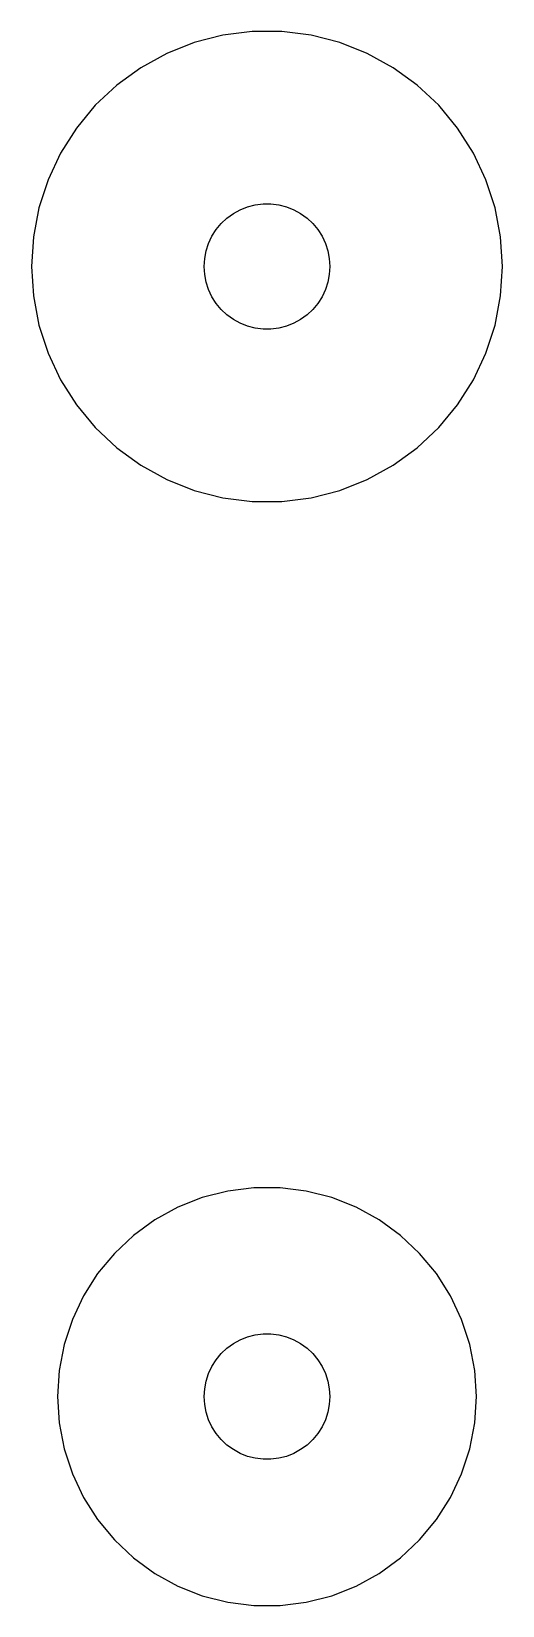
# Model space of a CAD drawing. Header units: metres. Extents: x -11.2 to 11.2, y 98 to 173.2.
import ezdxf

# ---------------------------------------------------------------- set-up
doc = ezdxf.new("R2010")
doc.units = ezdxf.units.M

msp = doc.modelspace()

# ---------------------------------------------------------------- linework, layer by layer
for p, q in [((-2.10803, 173.051), (-3.47644, 172.699)), ((-0.70639, 173.228), (-2.10803, 173.051)), ((0.70639, 173.228), (-0.70639, 173.228)), ((2.10803, 173.051), (0.70639, 173.228)), ((3.47644, 172.699), (2.10803, 173.051)), ((-3.47644, 172.699), (-4.79001, 172.179)), ((4.79001, 172.179), (3.47644, 172.699)), ((-6.02805, 171.499), (-7.17101, 170.668)), ((-4.79001, 172.179), (-6.02805, 171.499)), ((6.02805, 171.499), (4.79001, 172.179)), ((7.17101, 170.668), (6.02805, 171.499)), ((-7.17101, 170.668), (-8.20088, 169.701)), ((8.20088, 169.701), (7.17101, 170.668)), ((-8.20088, 169.701), (-9.10144, 168.613)), ((9.10144, 168.613), (8.20088, 169.701)), ((-9.10144, 168.613), (-9.85844, 167.42)), ((9.85844, 167.42), (9.10144, 168.613)), ((-9.85844, 167.42), (-10.46, 166.141)), ((10.46, 166.141), (9.85844, 167.42)), ((-10.46, 166.141), (-10.8965, 164.798)), ((10.8965, 164.798), (10.46, 166.141)), ((-10.8965, 164.798), (-11.1613, 163.41)), ((-1.60747, 164.533), (-1.27733, 164.714)), ((-1.27733, 164.714), (-0.927048, 164.853)), ((-0.927048, 164.853), (-0.562134, 164.947)), ((-0.562134, 164.947), (-0.18837, 164.994)), ((-0.18837, 164.994), (0.18837, 164.994)), ((0.18837, 164.994), (0.562134, 164.947)), ((0.562134, 164.947), (0.927048, 164.853)), ((0.927048, 164.853), (1.27733, 164.714)), ((1.27733, 164.714), (1.60747, 164.533)), ((11.1613, 163.41), (10.8965, 164.798)), ((-2.42705, 163.763), (-2.1869, 164.054)), ((-2.1869, 164.054), (-1.91226, 164.312)), ((-1.91226, 164.312), (-1.60747, 164.533)), ((1.60747, 164.533), (1.91226, 164.312)), ((1.91226, 164.312), (2.1869, 164.054)), ((2.1869, 164.054), (2.42705, 163.763)), ((-11.1613, 163.41), (-11.25, 162)), ((-2.78932, 163.104), (-2.62891, 163.445)), ((-2.62891, 163.445), (-2.42705, 163.763)), ((2.42705, 163.763), (2.62891, 163.445)), ((2.62891, 163.445), (2.78932, 163.104)), ((11.25, 162), (11.1613, 163.41)), ((-2.97633, 162.376), (-2.90575, 162.746)), ((-2.90575, 162.746), (-2.78932, 163.104)), ((2.78932, 163.104), (2.90575, 162.746)), ((2.90575, 162.746), (2.97633, 162.376)), ((-11.25, 162), (-11.1613, 160.59)), ((-3, 162), (-2.97633, 162.376)), ((-2.97633, 161.624), (-3, 162)), ((2.97633, 162.376), (3, 162)), ((3, 162), (2.97633, 161.624)), ((11.1613, 160.59), (11.25, 162)), ((-2.90575, 161.254), (-2.97633, 161.624)), ((-2.78932, 160.896), (-2.90575, 161.254)), ((2.90575, 161.254), (2.78932, 160.896)), ((2.97633, 161.624), (2.90575, 161.254)), ((-11.1613, 160.59), (-10.8965, 159.202)), ((-2.62891, 160.555), (-2.78932, 160.896)), ((-2.42705, 160.237), (-2.62891, 160.555)), ((-2.1869, 159.946), (-2.42705, 160.237)), ((2.42705, 160.237), (2.1869, 159.946)), ((2.62891, 160.555), (2.42705, 160.237)), ((2.78932, 160.896), (2.62891, 160.555)), ((10.8965, 159.202), (11.1613, 160.59)), ((-1.91226, 159.688), (-2.1869, 159.946)), ((-1.60747, 159.467), (-1.91226, 159.688)), ((-1.27733, 159.286), (-1.60747, 159.467)), ((1.60747, 159.467), (1.27733, 159.286)), ((1.91226, 159.688), (1.60747, 159.467)), ((2.1869, 159.946), (1.91226, 159.688)), ((-10.8965, 159.202), (-10.46, 157.859)), ((-0.927048, 159.147), (-1.27733, 159.286)), ((-0.562134, 159.053), (-0.927048, 159.147)), ((-0.18837, 159.006), (-0.562134, 159.053)), ((0.18837, 159.006), (-0.18837, 159.006)), ((0.562134, 159.053), (0.18837, 159.006)), ((0.927048, 159.147), (0.562134, 159.053)), ((1.27733, 159.286), (0.927048, 159.147)), ((10.46, 157.859), (10.8965, 159.202)), ((-10.46, 157.859), (-9.85844, 156.58)), ((9.85844, 156.58), (10.46, 157.859)), ((-9.85844, 156.58), (-9.10144, 155.387)), ((9.10144, 155.387), (9.85844, 156.58)), ((-9.10144, 155.387), (-8.20088, 154.299)), ((8.20088, 154.299), (9.10144, 155.387)), ((-8.20088, 154.299), (-7.17101, 153.332)), ((7.17101, 153.332), (8.20088, 154.299)), ((-7.17101, 153.332), (-6.02805, 152.501)), ((6.02805, 152.501), (7.17101, 153.332)), ((-6.02805, 152.501), (-4.79001, 151.821)), ((4.79001, 151.821), (6.02805, 152.501)), ((-4.79001, 151.821), (-3.47644, 151.301)), ((-3.47644, 151.301), (-2.10803, 150.949)), ((2.10803, 150.949), (3.47644, 151.301)), ((3.47644, 151.301), (4.79001, 151.821)), ((-2.10803, 150.949), (-0.70639, 150.772)), ((-0.70639, 150.772), (0.70639, 150.772)), ((0.70639, 150.772), (2.10803, 150.949)), ((-3.09016, 117.511), (-4.25778, 117.048)), ((-1.87381, 117.823), (-3.09016, 117.511)), ((-0.627899, 117.98), (-1.87381, 117.823)), ((0.627899, 117.98), (-0.627899, 117.98)), ((1.87381, 117.823), (0.627899, 117.98)), ((3.09016, 117.511), (1.87381, 117.823)), ((4.25778, 117.048), (3.09016, 117.511)), ((-4.25778, 117.048), (-5.35826, 116.443)), ((5.35826, 116.443), (4.25778, 117.048)), ((-5.35826, 116.443), (-6.37424, 115.705)), ((6.37424, 115.705), (5.35826, 116.443)), ((-6.37424, 115.705), (-7.28967, 114.845)), ((7.28967, 114.845), (6.37424, 115.705)), ((-7.28967, 114.845), (-8.09016, 113.878)), ((8.09016, 113.878), (7.28967, 114.845)), ((-8.09016, 113.878), (-8.76306, 112.818)), ((8.76306, 112.818), (8.09016, 113.878)), ((-8.76306, 112.818), (-9.29776, 111.681)), ((9.29776, 111.681), (8.76306, 112.818)), ((-9.29776, 111.681), (-9.68582, 110.487)), ((9.68582, 110.487), (9.29776, 111.681)), ((-1.60747, 110.533), (-1.27733, 110.714)), ((-1.27733, 110.714), (-0.927048, 110.853)), ((-0.927048, 110.853), (-0.562134, 110.947)), ((-0.562134, 110.947), (-0.18837, 110.994)), ((-0.18837, 110.994), (0.18837, 110.994)), ((0.18837, 110.994), (0.562134, 110.947)), ((0.562134, 110.947), (0.927048, 110.853)), ((0.927048, 110.853), (1.27733, 110.714)), ((1.27733, 110.714), (1.60747, 110.533)), ((-9.68582, 110.487), (-9.92114, 109.253)), ((-2.42705, 109.763), (-2.1869, 110.054)), ((-2.1869, 110.054), (-1.91226, 110.312)), ((-1.91226, 110.312), (-1.60747, 110.533)), ((1.60747, 110.533), (1.91226, 110.312)), ((1.91226, 110.312), (2.1869, 110.054)), ((2.1869, 110.054), (2.42705, 109.763)), ((9.92114, 109.253), (9.68582, 110.487)), ((-9.92114, 109.253), (-10, 108)), ((-2.90575, 108.746), (-2.78932, 109.104)), ((-2.78932, 109.104), (-2.62891, 109.445)), ((-2.62891, 109.445), (-2.42705, 109.763)), ((2.42705, 109.763), (2.62891, 109.445)), ((2.62891, 109.445), (2.78932, 109.104)), ((2.78932, 109.104), (2.90575, 108.746)), ((10, 108), (9.92114, 109.253)), ((-3, 108), (-2.97633, 108.376)), ((-2.97633, 108.376), (-2.90575, 108.746)), ((2.90575, 108.746), (2.97633, 108.376)), ((2.97633, 108.376), (3, 108)), ((-10, 108), (-9.92114, 106.747)), ((-2.97633, 107.624), (-3, 108)), ((-2.90575, 107.254), (-2.97633, 107.624)), ((2.97633, 107.624), (2.90575, 107.254)), ((3, 108), (2.97633, 107.624)), ((9.92114, 106.747), (10, 108)), ((-2.78932, 106.896), (-2.90575, 107.254)), ((-2.62891, 106.555), (-2.78932, 106.896)), ((2.78932, 106.896), (2.62891, 106.555)), ((2.90575, 107.254), (2.78932, 106.896)), ((-9.92114, 106.747), (-9.68582, 105.513)), ((-2.42705, 106.237), (-2.62891, 106.555)), ((-2.1869, 105.946), (-2.42705, 106.237)), ((2.42705, 106.237), (2.1869, 105.946)), ((2.62891, 106.555), (2.42705, 106.237)), ((9.68582, 105.513), (9.92114, 106.747)), ((-9.68582, 105.513), (-9.29776, 104.319)), ((-1.91226, 105.688), (-2.1869, 105.946)), ((-1.60747, 105.467), (-1.91226, 105.688)), ((-1.27733, 105.286), (-1.60747, 105.467)), ((1.60747, 105.467), (1.27733, 105.286)), ((1.91226, 105.688), (1.60747, 105.467)), ((2.1869, 105.946), (1.91226, 105.688)), ((9.29776, 104.319), (9.68582, 105.513)), ((-0.927048, 105.147), (-1.27733, 105.286)), ((-0.562134, 105.053), (-0.927048, 105.147)), ((-0.18837, 105.006), (-0.562134, 105.053)), ((0.18837, 105.006), (-0.18837, 105.006)), ((0.562134, 105.053), (0.18837, 105.006)), ((0.927048, 105.147), (0.562134, 105.053)), ((1.27733, 105.286), (0.927048, 105.147)), ((-9.29776, 104.319), (-8.76306, 103.182)), ((8.76306, 103.182), (9.29776, 104.319)), ((-8.76306, 103.182), (-8.09016, 102.122)), ((8.09016, 102.122), (8.76306, 103.182)), ((-8.09016, 102.122), (-7.28967, 101.155)), ((7.28967, 101.155), (8.09016, 102.122)), ((-7.28967, 101.155), (-6.37424, 100.295)), ((6.37424, 100.295), (7.28967, 101.155)), ((-6.37424, 100.295), (-5.35826, 99.5567)), ((5.35826, 99.5567), (6.37424, 100.295)), ((-5.35826, 99.5567), (-4.25778, 98.9517)), ((4.25778, 98.9517), (5.35826, 99.5567)), ((-4.25778, 98.9517), (-3.09016, 98.4894)), ((3.09016, 98.4894), (4.25778, 98.9517)), ((-3.09016, 98.4894), (-1.87381, 98.1771)), ((-1.87381, 98.1771), (-0.627899, 98.0197)), ((-0.627899, 98.0197), (0.627899, 98.0197)), ((0.627899, 98.0197), (1.87381, 98.1771)), ((1.87381, 98.1771), (3.09016, 98.4894))]:
    msp.add_line(p, q)

doc.saveas('drawing.dxf')
